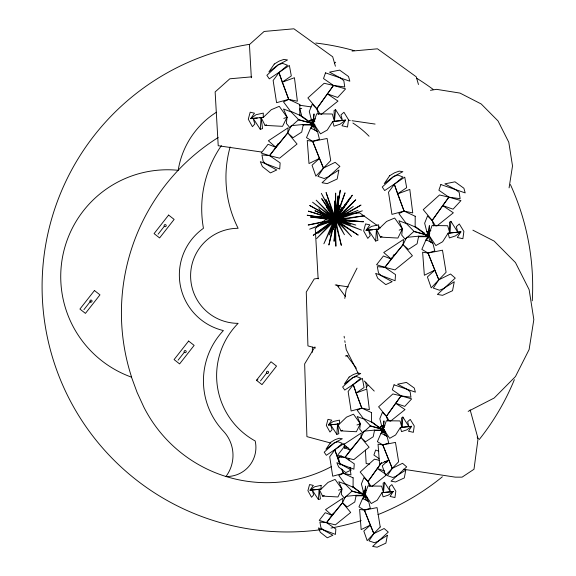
<?xml version="1.0" encoding="UTF-8"?>
<svg xmlns="http://www.w3.org/2000/svg" width="576" height="576" viewBox="0 0 576 576"><rect width="100%" height="100%" fill="white"/><g stroke="black" fill="none" stroke-linecap="round" stroke-linejoin="round"><path stroke-width="0.86" d="M334.944 218.736L334.944 213.386M334.944 211.601L334.951 200.902L335.822 216.835M335.52 220.19C334.973 219.463 335.491 220.658 334.93 219.946M335.138 219.845L335.095 220.392M334.721 218.75L334.944 212.551M335.074 209.009L335.664 193.075L335.729 211.644M335.506 220.154C335.822 219.514 334.606 220.378 335.534 219.715M334.987 220.392L334.958 219.838L335.47 219.859M335.059 223.625L334.073 241.308L336.247 220.241M334.663 219.996L335.426 219.924M260.28 129.341L261.108 117.518L263.203 117.497L271.289 109.714L279.259 106.33L287.05 117.23L286.366 123.394L289.8 127.577L298.642 119.635L310.99 123.07L298.066 119.722L298.642 119.635L291.096 111.902L283.522 109.001L287.05 117.23L282.542 126.338L265.025 125.381L261.108 117.518L250.646 118.678L254.477 113.184L250.186 112.205L248.292 119.203L252.425 126.677L254.866 123.926L253.001 118.152L260.28 129.341L262.548 128.606L261.108 117.518M318.427 499.594L319.147 489.218L320.99 489.204L328.075 482.371L335.074 479.405L341.906 488.966L341.309 494.374L344.318 498.046L352.073 491.076L362.909 494.086L351.569 491.148L352.073 491.076L345.456 484.294L338.81 481.745L341.906 488.966L337.954 496.958L322.582 496.116L319.147 489.218L309.974 490.234L313.33 485.417L309.571 484.553L307.908 490.702L311.537 497.254L313.675 494.842L312.034 489.773L318.427 499.594L320.414 498.946L319.147 489.218M336.845 434.369L330.451 424.555L332.093 429.624L329.954 432.036L326.326 425.477L327.989 419.335L331.747 420.192L328.392 425.016L337.565 424.001L338.832 433.728L336.845 434.369L337.565 424.001L339.408 423.979L346.493 417.154L353.491 414.187L360.324 423.742L359.726 429.156L362.736 432.821L370.49 425.851L381.326 428.868M375.646 241.049L368.366 229.86L370.224 235.634L367.79 238.392L363.658 230.918L365.551 223.913L369.835 224.892L366.012 230.386L376.466 229.226L377.906 240.314L375.646 241.049L376.466 229.226L378.569 229.205L386.647 221.422L394.625 218.038L402.415 228.938L401.731 235.102L405.166 239.285L414 231.343L426.355 234.778M334.987 220.306L335.52 219.866L332.827 229.882L336.413 219.449M336.269 215.986L338.09 195.826L335.714 213.379M334.44 121.306L335.563 109.606L334.058 110.57L334.44 121.306L332.734 121.471L327.269 130.032L320.53 133.848L313.358 123.278L314.028 113.911L312.624 123.919L314.906 130.118L317.254 131.515L313.358 123.278L316.699 113.825L332.302 114.012L334.44 121.306L345.499 120.154L341.978 125.77L347.508 127.008L348.53 119.772L343.937 112.27L340.963 114.905L342.461 120.535L335.563 109.606M383.479 492.545L384.458 482.278L383.141 483.12L383.479 492.545L381.982 492.682L377.186 500.198L371.268 503.539L364.99 494.273L365.573 486.058L364.342 494.834L366.343 500.27L368.395 501.494L364.99 494.273L367.92 485.978L381.6 486.144L383.479 492.545L393.178 491.53L390.089 496.454L394.942 497.542L395.834 491.198L391.81 484.618L389.203 486.929L390.514 491.868L384.458 482.278M401.897 427.327L402.876 417.053L401.558 417.902L401.897 427.327L400.399 427.464L395.604 434.974L389.686 438.322L383.407 429.055L383.99 420.84L382.759 429.61L384.761 435.053L386.813 436.277L383.407 429.055L386.338 420.761L400.018 420.926L401.897 427.327L411.595 426.312L408.506 431.237L413.359 432.324L414.252 425.974L410.227 419.4L407.621 421.711L408.931 426.65L402.876 417.053M449.806 233.014L450.922 221.314L449.417 222.278L449.806 233.014L448.099 233.179L442.634 241.74L435.888 245.556L428.724 234.986L429.394 225.619L427.99 235.627L430.272 241.826L432.612 243.223L428.724 234.986L432.065 225.533L447.667 225.72L449.806 233.014L460.858 231.862L457.344 237.478L462.874 238.716L463.889 231.48L459.302 223.978L456.329 226.613L457.826 232.25L450.922 221.314M470.146 409.874L478.066 438.646L473.99 469.26L462.103 477.144L455.292 477.144L403.222 469.21M336.665 214.812L340.286 190.202L336.139 212.926M336.262 219.06L337.414 211.68L335.549 218.052M344.801 298.418L346.19 289.606L357.034 268.135M509.076 187.862L512.518 165.946L508.795 142.272L498.01 120.917L481.198 103.968L460.015 93.089L436.543 89.338L430.452 90.31M336.29 219.283L339.314 205.646M333.77 221.818L328.867 245.045L334.037 224.597M335.203 220.406L335.57 219.888M338.141 209.182L338.94 205.805L338.587 205.481M335.729 218.282L338.854 205.783M334.678 222.041L335.326 219.492M337.219 216.029L345.031 192.83L336.701 214.92M311.825 124.308L312.214 123.185L311.256 122.465L310.284 123.149L310.63 124.286L314.921 124.373M363.636 495.18L363.982 494.186L363.139 493.56L362.282 494.158L362.592 495.158L365.299 495.209M332.986 222.43L323.87 243.792L333.799 222.818M335.974 220.198L329.342 234.85L335.009 219.866L335.534 219.982L317.65 225.346L333.23 219.838M425.786 234.864L413.431 231.43L414 231.343L406.454 223.61L398.887 220.709L402.415 228.938L397.908 238.054L380.383 237.089L376.466 229.226M380.822 428.94L369.986 425.93L370.49 425.851L363.874 419.069L357.228 416.527L360.324 423.742L356.371 431.741L340.999 430.898L337.565 424.001M336.982 216.086L341.892 207.619L336.787 218.29L348.149 214.783L337.032 219.125M314.942 346.918L304.654 363.91L306.907 436.63L330.89 443.081M312.818 124.466L310.637 128.066L306.49 137.657L312.674 141.35L323.467 168.091L317.938 176.378L324.151 178.524L328.032 176.933L338.904 170.042L337.183 178.992L327.226 183.614L322.049 182.736L339.898 166.406L335.167 162.31L323.467 168.091L315.864 176.162L312.034 165.233L319.414 158.443L312.674 141.35L307.253 140.508L308.995 163.548L319.414 158.443L323.467 168.091L330.732 160.567L327.118 138.485L312.674 141.35L319.435 139.198L317.47 131.371L310.637 128.066L310.903 128.7L313.092 125.093L312.818 124.466L303.307 124.459L291.218 125.683L287.734 132.934L269.539 155.635L261.936 154.944L263.174 161.395L265.831 163.98L276.768 169.963L270.432 172.908L262.382 166.572L260.309 161.654L279.72 169.02L280.145 162.893L269.539 155.635L261.202 153.036L268.049 144.274L275.81 147.305L287.734 132.934L288.144 127.771L268.373 140.789L275.81 147.305L269.539 155.635L279.59 158.177L297.05 144.022L287.734 132.934L293.047 137.714L301.73 132.062L303.307 124.459L302.954 125.006L313.409 125.014L313.754 124.466M428.184 236.174L426.002 239.774L421.855 249.365L428.04 253.058L438.833 279.806L433.303 288.086L439.51 290.232L443.398 288.641L454.27 281.75L452.542 290.7L442.591 295.322L437.407 294.444L455.263 278.114L450.533 274.018L438.833 279.806L431.23 287.87L427.399 276.941L434.779 270.151L428.04 253.058L422.618 252.216L424.354 275.256L434.779 270.151L438.833 279.806L446.098 272.275L442.483 250.193L428.04 253.058L434.801 250.906L432.835 243.079L426.002 239.774L426.269 240.408L428.45 236.801L428.184 236.174L418.666 236.167L406.584 237.391L403.099 244.642L384.905 267.343L377.294 266.652L378.54 273.103L381.19 275.688L392.134 281.671L385.79 284.616L377.748 278.287L375.674 273.362L395.086 280.735L395.503 274.601L384.905 267.343L376.56 264.744L383.414 255.982L391.176 259.013L403.099 244.642L403.51 239.486L383.738 252.497L391.176 259.013L384.905 267.343L394.956 269.885L412.416 255.73L403.099 244.642L408.413 249.422L417.096 243.77L418.666 236.167L418.32 236.714L427.896 236.722M382.932 430.092L381.01 433.253L377.381 441.67L382.802 444.902L392.27 468.367L387.418 475.632L392.868 477.511L396.274 476.114L405.806 470.074L404.294 477.929L395.568 481.982L391.025 481.212L406.685 466.884L402.538 463.291L392.27 468.367L385.603 475.438L382.241 465.854L388.714 459.9L382.802 444.902L378.043 444.161L379.57 464.371L388.714 459.9L392.27 468.367L398.642 461.758L395.467 442.39L382.802 444.902L388.728 443.016L387.007 436.147L381.01 433.253L381.247 433.807L383.162 430.646L382.932 430.092L374.58 430.092L363.982 431.158L360.922 437.515L344.966 457.438L338.292 456.833L339.379 462.492L341.705 464.753L351.302 470.002L345.744 472.586L338.681 467.035L336.866 462.715L353.894 469.181L354.262 463.802L344.966 457.438L337.651 455.155L343.656 447.473L350.467 450.13L360.922 437.515L361.282 432.994L343.944 444.413L350.467 450.13L344.966 457.438L353.779 459.662L369.101 447.242L360.922 437.515L365.58 441.713L373.205 436.759L374.58 430.092L374.278 430.567L382.608 430.574M336.665 218.268L345.434 204.293L337.37 215.597M275.81 147.305L278.179 143.554M391.176 259.013L392.119 257.515M393.07 256.01L394.02 254.506M350.467 450.13L351.403 448.639M365.026 495.792L365.328 495.317L356.162 495.31L345.564 496.382L342.504 502.74L332.05 515.347L325.238 512.69L319.234 520.38L326.549 522.655L335.844 529.02L335.477 534.398L318.449 527.933L320.27 532.253L327.326 537.804L332.885 535.226L323.287 529.978L320.962 527.71L319.874 522.05L326.549 522.655L333.461 513.115M383.443 430.574L383.746 430.099M337.471 216.785L350.057 197.741L337.248 215.503M337.608 217.361L352.303 195.178L339.437 213.228M381.607 462.55L367.992 481.514L369.432 486.202M381.182 463.104L367.992 481.514L370.93 486.317M83.938 309.643L90.144 301.73M158.105 234.194L164.311 226.282M178.106 360.173L184.306 352.26M256.471 380.297L271.001 361.764L276.523 366.091L261.994 384.624L256.471 380.297L257.89 379.728M260.496 380.88L266.695 372.967M335.527 219.852L335.29 220.27M335.491 220.061L335.174 220.392M333.749 220.27L316.656 238.586L333.749 221.659M339.833 216L355.759 199.764L338.004 216.634M366.106 387.173L368.064 385.337M334.325 63.396L335.664 62.201M326.621 218.542L315.259 228.679L318.139 278.906M336.024 220.205L342.482 214.762L336.535 218.786M334.843 219.607L317.65 233.503L334.728 220.968M321.307 114.43L337.982 101.095L327.348 93.874L316.786 108.734L318.528 114.401M436.673 226.145L453.348 212.803L442.714 205.582L432.151 220.442L433.894 226.116M390.456 421.229L405.007 409.594L395.669 403.258L386.41 416.29L387.85 420.984M372.038 486.446L386.59 474.811L377.251 468.475L384.689 471.053M337.838 218.138L353.29 206.438L336.65 217.807M332.222 221.09L313.243 235.339L330.559 223.344M315.569 126.756L311.609 126.691L309.758 120.629L311.702 119.268M427.709 236.03L425.995 235.994L425.642 234.857L429.811 233.28M385.834 432.115L381.866 432.043L380.239 426.73L382.19 425.362M384.552 430.006L381.01 429.941L380.7 428.94L383.234 427.867M341.302 455.738L337.68 458.222L340.207 464.926M336.074 219.974L340.603 217.26M342.115 216.36L361.001 205.063L340.222 216.547M468.158 411.386L494.179 398.016L515.462 376.567L529.121 349.531L533.83 319.565L529.121 289.606L515.462 262.57L494.179 241.114L472.889 230.177M338.832 206.266L339.523 205.978M338.746 206.662L339.696 206.258M338.659 207.036L339.862 206.525M338.594 207.338L339.991 206.741M336.917 219.002L358.042 210.406L339.17 217.152M331.978 220.241L309.636 229.169L333.079 220.824M265.025 125.381L266.652 124.776M283.788 118.433L287.05 117.23M380.383 237.089L382.018 236.484M399.154 230.141L402.415 228.938M340.999 430.898L342.684 430.272M356.969 424.987L360.324 423.742M322.582 496.116L324.266 495.49M338.551 490.205L341.906 488.966M339.329 457.618L337.68 458.222L334.829 449.863L342.317 443.383L337.961 441.713L334.202 442.966L325.966 449.251L330.703 442.289L335.009 439.711L339.077 438.25L342.317 438.732L334.202 442.966L324.209 452.196L326.333 455.299L343.951 443.549L344.873 448.567M340.978 457.02L342.619 456.415M336.053 220.126L362.354 210.838L337.486 218.657M315.511 118.879L311.486 120.11L309.29 111.521L312.178 104.234L316.786 108.734L320.184 114.293M430.87 230.587L426.852 231.818L424.649 223.229L427.543 215.95L432.151 220.442L435.55 226.001M384.898 425.311L381.758 426.269L379.829 418.738L382.37 412.351L386.41 416.29L389.347 421.092M366.48 490.529L363.341 491.494L361.411 483.955L363.953 477.569L367.992 481.514L360.18 472.046L374.458 459.173L379.375 460.325M311.609 126.691L314.986 125.698M381.866 432.043L385.2 431.064M363.449 497.268L366.782 496.282M311.256 122.465L314.446 121.572M363.139 493.56L365.659 492.854M334.642 219.031L329.746 220.219L335.88 219.679M331.87 219.722L308.182 225.014L330.235 220.954M310.284 123.149L312.696 122.666M425.642 234.857L428.062 234.374M380.7 428.94L382.464 428.587M362.282 494.158L364.046 493.805M332.885 220.464L335.426 219.787M341.287 219.658L364.212 215.791L338.558 219.218M318.442 278.273L314.208 278.964L306.259 292.09L307.93 345.902L315.576 347.962M252.324 118.519L250.646 118.678L256.09 114.682L263.311 113.098L263.203 117.497L259.855 117.814M253.994 118.361L257.342 118.051M372.708 229.759L366.012 230.386L371.455 226.39L378.677 224.806L378.569 229.205L375.221 229.522M335.167 424.382L328.392 425.016L333.166 421.51L339.502 420.12L339.408 423.979L336.866 424.217M312.624 123.919L313.315 123.854M313.733 124.229L314.424 124.164M352.066 51.07L377.474 48.816L416.232 76.795L418.464 84.514M251.734 76.846L229.831 78.797L215.136 91.922L218.218 145.735L261.677 152.042M333.461 215.244L335.218 215.086M336.967 214.934L359.748 212.904L376.97 225.346M345.319 355.954L348.178 355.954M364.19 495.792L355.86 495.792L356.162 495.31L354.787 501.977L347.162 506.93L342.504 502.74L342.864 498.218L325.526 509.63L332.05 515.347M425.995 235.994L427.19 236.016L427.579 234.893L426.622 234.173M381.01 429.941L382.054 429.955L382.399 428.969L381.557 428.335M365.832 497.304L367.416 497.333M342.144 220.932L363.55 221.76L346.666 220.522M340.445 220.061L344.887 220.385M337.025 219.665L361.354 221.63L337.262 218.722M328.766 218.57L310.5 217.044L332.158 219.78M309.758 120.629L314.899 121.176M380.239 426.73L384.415 427.176M362.657 492.041L365.998 492.394M331.2 218.434L307.181 215.222L327.499 218.707M385.121 461.426L387.59 461.765M299.52 105.214L311.054 106.891M348.487 120.204L350.258 120.463M352.037 120.715L375.091 124.07M335.196 284.94L348.494 286.877M334.865 218.974L319.824 216.742L332.46 219.42M369.691 464.098L366.156 463.565L365.422 450.094M334.8 219.146L334.346 219.161L334.865 219.204M330.149 219.168L331.913 219.47M334.145 219.773L335.83 220.133M338.674 220.428L355.824 225.05L337.226 219.046M343.735 446.53L348.019 447.682M384.286 461.556L386.726 462.254M330.595 217.598L308.376 211.118L330.314 218.405M337.205 220.219L350.51 224.438L337.507 219.341M378.871 451.145L375.638 450.043L373.896 455.04L379.008 458.568M338.04 221.422L361.469 230.119L338.436 220.63M335.081 218.858L314.921 210.737L331.546 218.347M332.474 217.548L309.658 205.488L328.91 216.576M335.138 219.535L340.531 222.516L336.521 219.305M338.177 205.639L337.738 205.121L338.76 206.251M337.637 205.999L337.19 205.474L338.587 207.022M336.096 221.026L337.572 221.962M339.782 223.373L358.2 235.102L338.198 221.342M378.41 226.382L380.563 227.93M332.777 217.159L312.552 202.198L331.502 217.318M335.167 218.729L316.188 200.167L333.806 218.815M364.226 380.981L374.242 391.075M335.52 220.342L335.167 220.198M337.651 221.904L351.547 236.556L337.774 220.702M337.982 205.87L338.674 206.64M337.507 206.186L338.522 207.317M334.346 217.08L326.736 207.338L334.8 219.096L334.714 206.266L335.65 217.742M336.758 284.926L345.348 296.402M346.766 355.442L356.378 368.28M335.318 220.306L335.138 219.938M332.82 214.927L321.689 198.619L334.102 218.527M335.153 217.778L332.107 212.983L334.987 218.851M335.592 219.953L344.462 234.734L336.982 220.421M477.173 437.098L478.066 438.646M334.181 216.497L321.336 193.334L332.942 216.122M429.106 234.677L427.306 231.293L426.852 231.818L428.292 234.518M313.74 122.969L311.94 119.585L311.486 120.11L312.926 122.81M383.342 428.04L382.162 425.815L381.758 426.269L382.946 428.494M364.925 493.258L363.744 491.033L363.341 491.494L364.529 493.711M334.771 216.994L325.908 199.57L332.885 215.028M358.243 373.385L346.19 349.531L345.355 344.246M333.986 217.469L334.721 219.089M340.013 464.098L334.829 449.863L329.702 456.746L332.712 476.201L343.361 473.306L350.971 474.919L350.006 467.194M334.692 216.382L326.095 192.521L333.029 214.178M335.405 66.218L332.683 56.779L293.918 28.8L264.132 31.45L249.437 44.575L251.338 77.76M299.866 109.274L301.601 115.279M335.65 223.841L341.323 245.354L335.916 221.098M344.11 336.312L344.39 338.076M344.801 340.718L345.082 342.482M365.731 382.147L366.682 388.238M348.926 458.604L349.142 460.318M334.721 223.006L334.944 227.47M335.124 231.048L335.887 246.233L335.635 224.813M514.361 379.678A245.29 245.29 0 0 1 479.254 439.495M442.368 476.798A245.29 245.29 0 0 1 377.971 514.627M361.181 520.603A245.29 245.29 0 0 1 330.962 528.062M322.106 529.495A245.29 245.29 0 0 1 44.82 323.179A245.29 245.29 0 0 1 249.106 44.395M315.799 43.042A245.29 245.29 0 0 1 354.168 50.652M416.786 78.3A245.29 245.29 0 0 1 433.087 89.352M510.401 184.55A245.29 245.29 0 0 1 532.267 300.802M221.364 145.634A111.132 111.132 0 0 0 203.443 228.298A57.161 57.161 0 0 0 223.394 330.559A73.354 73.354 0 0 0 223.394 431.136A35.294 35.294 0 0 1 225.95 476.496A29.081 29.081 0 0 0 255.19 440.978A74.506 74.506 0 0 1 238.126 323.345A47.52 47.52 0 0 1 190.606 275.825A47.52 47.52 0 0 1 238.126 228.298A112.522 112.522 0 0 1 230.141 146.945M331.25 466.704A137.844 137.844 0 0 1 143.899 407.225L137.102 392.429L131.486 377.15A106.826 106.826 0 0 1 178.193 170.302A84.276 84.276 0 0 1 216.41 112.248M131.594 377.122A207.655 207.655 0 0 1 178.164 170.266A206.59 206.59 0 0 1 218.16 137.534M300.002 108.554A91.649 91.649 0 0 1 301.738 108.511M352.922 123.048A91.649 91.649 0 0 1 369.065 136.238M312.329 352.274A95.674 95.674 0 0 1 312.473 347.119M338.393 286.639A95.674 95.674 0 0 1 339.581 285.408M326.297 219.607A274.586 274.586 0 0 1 318.874 208.62M299.837 104.558L299.786 115.272L309.463 122.177L309.355 121.586L299.678 114.682L299.786 115.272L290.419 111.146L283.486 101.866L288.706 99.374L297.389 101.218L294.444 77.717L282.233 82.181L288.706 99.374L299.837 104.558M353.124 477.85L353.074 487.253L361.57 493.308L352.98 486.734L353.074 487.253L344.866 483.631L338.782 475.488L343.361 473.306L353.124 477.85M371.542 412.632L371.491 422.028L379.987 428.083L371.398 421.51L371.491 422.028L363.283 418.406L357.199 410.27L361.778 408.082L369.389 409.702L366.804 389.088L356.098 393.005L361.778 408.082L371.542 412.632M415.202 216.266L415.145 226.98L424.829 233.885L424.721 233.294L415.044 226.39L415.145 226.98L405.785 222.854L398.851 213.574L404.071 211.082L412.747 212.926L409.802 189.425L397.591 193.889L404.071 211.082L415.202 216.266M321.084 485.338L320.99 489.204L309.974 490.234L314.748 486.734L321.084 485.338M387.389 535.291L385.877 543.146L377.15 547.2L372.607 546.43L388.267 532.102L384.12 528.509L373.853 533.585L367.186 540.662L363.823 531.079L370.296 525.118L364.385 510.127L358.963 506.887L362.592 498.47L364.514 495.31L364.745 495.864L362.83 499.025L362.592 498.47L368.59 501.372L370.31 508.234L364.385 510.127L359.626 509.386L361.152 529.596L370.296 525.118L373.853 533.585L369 540.85L374.45 542.736L377.856 541.339L387.389 535.291M325.505 72.857L323.518 78.552L333.504 85.457L345.578 88.898L337.702 97.459L327.348 93.874L333.504 85.457L344.75 86.983L343.822 80.662L340.236 77.882L329.522 72.151L339.631 70.114L348.53 76.522L349.826 81.194L325.505 72.857M440.87 184.565L438.883 190.26L448.87 197.165L460.944 200.606L453.067 209.167L442.714 205.582L448.87 197.165L460.116 198.691L459.18 192.37L455.602 189.598L444.888 183.859L454.99 181.822L463.889 188.23L465.192 192.902L440.87 184.565M394.056 384.818L392.314 389.815L401.076 395.87L411.66 398.894L404.755 406.404L395.669 403.258L401.076 395.87L410.94 397.217L410.119 391.666L406.98 389.232L397.584 384.206L406.447 382.421L414.252 388.037L415.39 392.134L394.056 384.818M274.284 64.022L268.884 71.957L278.266 64.786L287.518 59.962L283.824 59.414L279.187 61.078L274.284 64.022M389.65 175.73L384.242 183.665L393.631 176.494L402.883 171.67L399.19 171.122L394.553 172.793L389.65 175.73M349.121 377.071L344.383 384.034L352.62 377.741L360.734 373.507L357.494 373.032L353.426 374.494L349.121 377.071M333.504 85.457L316.786 108.734L307.879 97.942L324.158 83.268L333.504 85.457M448.87 197.165L432.151 220.442L423.245 209.65L439.524 194.976L448.87 197.165M401.076 395.87L386.41 416.29L378.598 406.829L392.875 393.955L401.076 395.87M278.986 72.655L273.139 80.496L276.574 102.679L288.706 99.374L278.986 72.655L287.518 65.261L282.557 63.36L278.266 64.786L266.875 75.312L269.294 78.847L289.382 65.455L291.312 75.946L282.233 82.181L278.986 72.655M394.351 184.363L388.498 192.204L391.932 214.387L404.071 211.082L394.351 184.363L402.883 176.969L397.915 175.068L393.631 176.494L382.241 187.02L384.66 190.555L404.748 177.163L406.67 187.661L397.591 193.889L394.351 184.363M353.246 384.646L348.12 391.529L351.13 410.983L361.778 408.082L353.246 384.646L360.734 378.158L356.378 376.495L352.62 377.741L342.626 386.971L344.75 390.082L362.369 378.331L364.061 387.533L356.098 393.005L353.246 384.646M94.45 290.527L79.92 309.06L85.435 313.387L99.965 294.854L94.45 290.527M168.617 215.078L154.087 233.611L159.602 237.938L174.132 219.406L168.617 215.078M188.611 341.057L174.089 359.582L179.604 363.91L194.134 345.384L188.611 341.057M342.504 502.74L326.549 522.655L335.362 524.88L350.683 512.467L342.504 502.74M380.225 526.982L373.853 533.585L364.385 510.127L377.05 507.607L380.225 526.982M340.034 205.351L339.221 205.654L340.034 205.351M340.236 205.682L339.422 205.985L340.236 205.682M340.416 205.963L339.595 206.266L340.416 205.963M340.582 206.23L339.768 206.539L340.582 206.23M340.711 206.446L339.898 206.748L340.711 206.446M345.499 120.154L340.056 124.214L334.008 126.216L332.734 121.471L345.499 120.154M460.858 231.862L455.422 235.922L449.374 237.924L448.099 233.179L460.858 231.862M411.595 426.312L406.822 429.876L401.515 431.626L400.399 427.464L411.595 426.312M393.178 491.53L388.404 495.094L383.098 496.85L381.982 492.682L393.178 491.53M383.364 429.559L382.759 429.61L384.336 429.833L383.364 429.559M364.946 494.777L364.342 494.834L365.918 495.05L364.946 494.777M338.666 205.531L338.062 204.905L338.666 205.531M338.069 205.92L337.457 205.301L338.069 205.92M337.594 206.237L336.982 205.61L337.594 206.237M343.361 473.306L341.784 469.116L343.361 473.306M164.506 226.483A1.066 1.066 0 0 0 166.212 225.792A1.066 1.066 0 0 0 164.765 224.662A1.066 1.066 0 0 0 164.506 226.483M184.5 352.462A1.066 1.066 0 0 0 186.214 351.77A1.066 1.066 0 0 0 184.759 350.633A1.066 1.066 0 0 0 184.5 352.462M90.338 301.932A1.066 1.066 0 0 0 92.045 301.248A1.066 1.066 0 0 0 90.598 300.11A1.066 1.066 0 0 0 90.338 301.932M266.89 373.169A1.066 1.066 0 0 0 268.603 372.485A1.066 1.066 0 0 0 267.149 371.347A1.066 1.066 0 0 0 266.89 373.169"/></g></svg>
